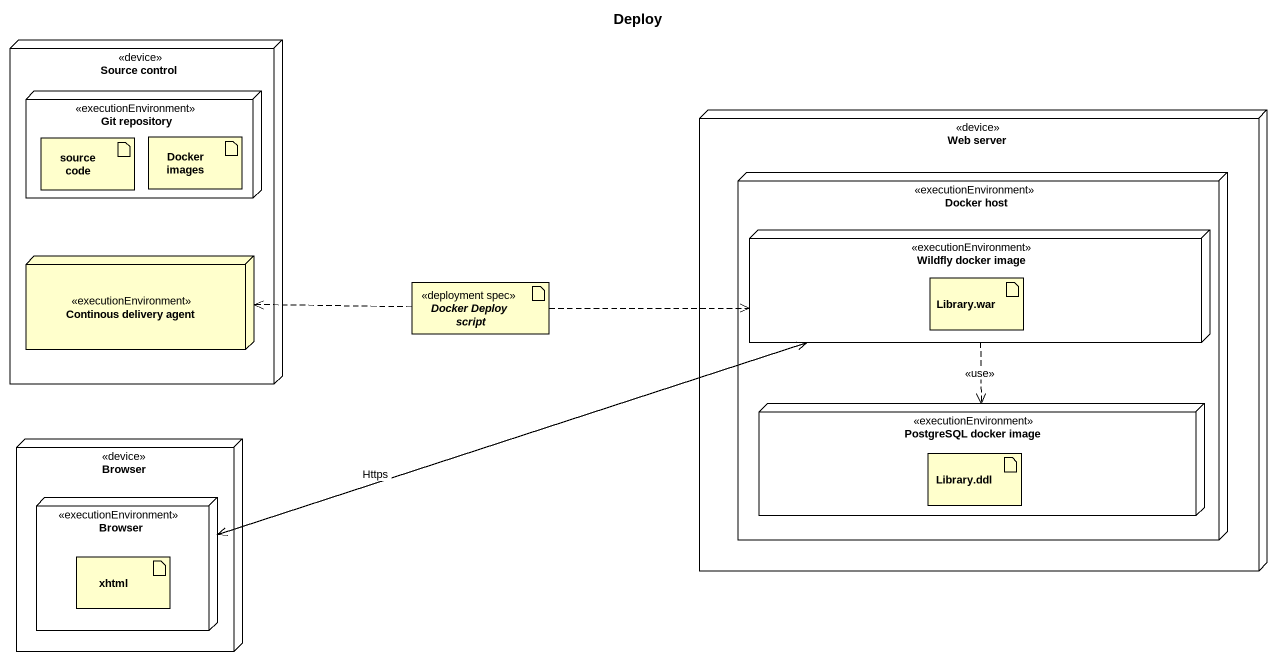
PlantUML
@startuml
title Deploy
node "Source control" as Source_control <<device>> {
  node "Git repository" as Git_repository <<executionEnvironment>> {
    artifact "source code" as source_code
    artifact "Docker images" as Docker_images
  }
  node "Continous delivery agent" as Continous_delivery_agent <<executionEnvironment>>
}
node "Web server" as Web_server <<device>> {
  node "Docker host" as Docker_host <<executionEnvironment>> {
    node "Wildfly docker image" as Wildfly_docker_image <<executionEnvironment>> {
      artifact "Library.war" as Library_war
    }
    node "PostgreSQL docker image" as PostgreSQL_docker_image <<executionEnvironment>> {
      artifact "Library.ddl" as Library_ddl
    }
  }
}
artifact "Docker Deploy script" as Docker_Deploy_script <<deployment spec>>
node Browser <<device>> {
  node "Browser" as Browser_2 <<executionEnvironment>> {
    artifact xhtml
  }
}
Wildfly_docker_image ..> PostgreSQL_docker_image : <<use>>
Wildfly_docker_image -left-> Browser_2
Docker_Deploy_script .right.> Wildfly_docker_image
Docker_Deploy_script .left.> Continous_delivery_agent
Browser_2 -right-> Wildfly_docker_image : Https
@enduml
